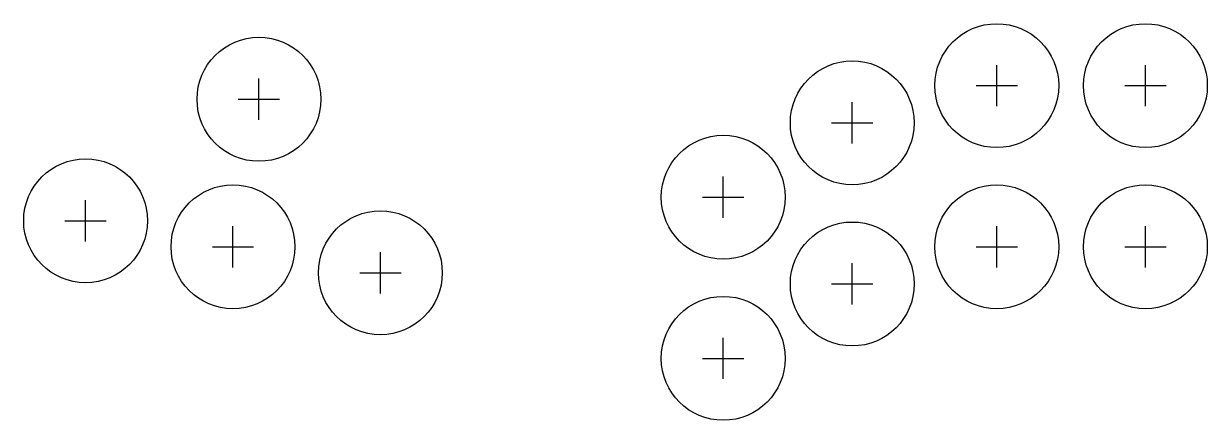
# Model space of a CAD drawing. Header units: millimetres. Extents: x -41 to 189, y -34 to 43.
import ezdxf

# ---------------------------------------------------------------- set-up
doc = ezdxf.new("R2010")
doc.units = ezdxf.units.MM
doc.layers.add('BUTTONS', color=1, linetype='Continuous')
doc.layers.add('REFERENCE', color=8, linetype='Continuous')

msp = doc.modelspace()

# ---------------------------------------------------------------- linework, layer by layer
at = {"layer": 'BUTTONS'}
for centre in [(148, 31.2), (176.8, 31.2), (5.0358, 28.5594), (120, 24), (95, 9.6), (-28.5594, 5.0358), (0, 0), (148, 0), (176.8, 0), (28.5594, -5.0358), (120, -7.2), (95, -21.6)]:
    msp.add_circle(centre, 12, dxfattribs=at)
at = {"layer": 'REFERENCE'}
for p, q in [((148, 27.2), (148, 35.2)), ((176.8, 27.2), (176.8, 35.2)), ((5.0358, 24.5594), (5.0358, 32.5594)), ((144, 31.2), (152, 31.2)), ((172.8, 31.2), (180.8, 31.2)), ((1.0358, 28.5594), (9.0358, 28.5594)), ((120, 20), (120, 28)), ((116, 24), (124, 24)), ((95, 5.6), (95, 13.6)), ((91, 9.6), (99, 9.6)), ((-28.5594, 1.0358), (-28.5594, 9.0358)), ((-32.5594, 5.0358), (-24.5594, 5.0358)), ((0, -4), (0, 4)), ((148, -4), (148, 4)), ((176.8, -4), (176.8, 4)), ((-4, 0), (4, 0)), ((144, 0), (152, 0)), ((172.8, 0), (180.8, 0)), ((28.5594, -9.0358), (28.5594, -1.0358)), ((120, -11.2), (120, -3.2)), ((24.5594, -5.0358), (32.5594, -5.0358)), ((116, -7.2), (124, -7.2)), ((95, -25.6), (95, -17.6)), ((91, -21.6), (99, -21.6))]:
    msp.add_line(p, q, dxfattribs=at)

doc.saveas('drawing.dxf')
